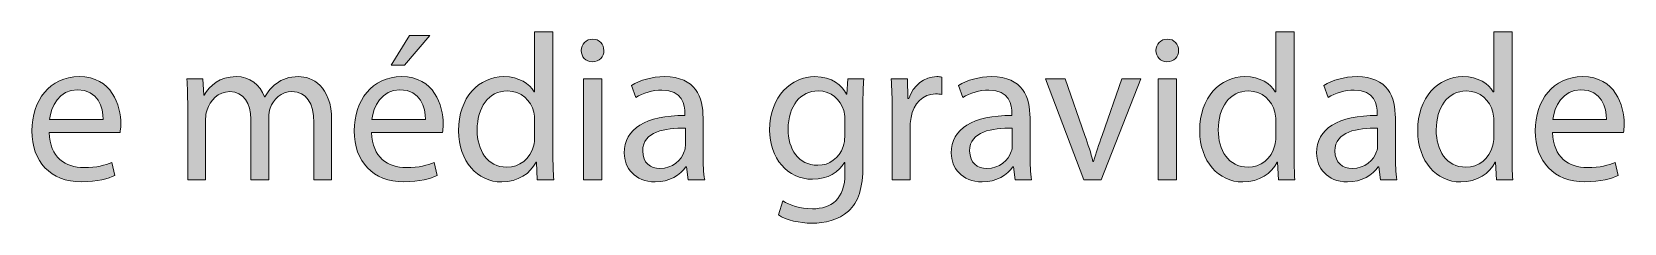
# Model space of a CAD drawing. Header units: inches. Extents: x -507 to 1392, y -754 to 68.
# Drawn here: x 964.46 to 995.02, y -312 to -308.33 of the extents above; entities that cross this region are included whole.
import ezdxf

# ---------------------------------------------------------------- set-up
doc = ezdxf.new("R2010")
doc.units = ezdxf.units.IN
doc.header["$MEASUREMENT"] = 0
doc.layers.add('back', color=7, linetype='Continuous')

# ---------------------------------------------------------------- blocks, each defined once
blk = doc.blocks.new('block 160')
at = {"layer": 'back', "true_color": 0x231f20}
h = blk.add_hatch(color=250, dxfattribs=at)
h.dxf.hatch_style = 2
edge = h.paths.add_edge_path()
edge.add_spline(control_points=[(974.463, -308.325), (974.463, -308.325), (974.463, -310.664), (974.463, -310.664), (974.463, -310.836), (974.467, -311.032), (974.479, -311.164), (974.479, -311.164), (974.163, -311.164), (974.163, -311.164), (974.163, -311.164), (974.147, -310.828), (974.147, -310.828), (974.147, -310.828), (974.139, -310.828), (974.139, -310.828), (974.031, -311.043), (973.795, -311.208), (973.479, -311.208), (973.012, -311.208), (972.652, -310.812), (972.652, -310.224), (972.647, -309.581), (973.048, -309.185), (973.52, -309.185), (973.815, -309.185), (974.016, -309.325), (974.104, -309.48), (974.104, -309.48), (974.111, -309.48), (974.111, -309.48), (974.111, -309.48), (974.111, -308.325), (974.111, -308.325), (974.111, -308.325), (974.463, -308.325), (974.463, -308.325)], knot_values=[0, 0, 0, 0, 1, 1, 1, 2, 2, 2, 3, 3, 3, 4, 4, 4, 5, 5, 5, 6, 6, 6, 7, 7, 7, 8, 8, 8, 9, 9, 9, 10, 10, 10, 11, 11, 11, 12, 12, 12, 12], degree=3, periodic=1)
edge = h.paths.add_edge_path()
edge.add_spline(control_points=[(974.111, -310.016), (974.111, -309.972), (974.107, -309.912), (974.095, -309.868), (974.043, -309.645), (973.852, -309.46), (973.588, -309.46), (973.224, -309.46), (973.008, -309.78), (973.008, -310.208), (973.008, -310.6), (973.199, -310.924), (973.579, -310.924), (973.815, -310.924), (974.031, -310.768), (974.095, -310.504), (974.107, -310.456), (974.111, -310.408), (974.111, -310.352), (974.111, -310.352), (974.111, -310.016), (974.111, -310.016)], knot_values=[0, 0, 0, 0, 1, 1, 1, 2, 2, 2, 3, 3, 3, 4, 4, 4, 5, 5, 5, 6, 6, 6, 7, 7, 7, 7], degree=3, periodic=1)
h = blk.add_hatch(color=250, dxfattribs=at)
h.dxf.hatch_style = 2
edge = h.paths.add_edge_path()
edge.add_spline(control_points=[(988.688, -308.325), (988.688, -308.325), (988.688, -310.664), (988.688, -310.664), (988.688, -310.836), (988.691, -311.032), (988.703, -311.164), (988.703, -311.164), (988.388, -311.164), (988.388, -311.164), (988.388, -311.164), (988.372, -310.828), (988.372, -310.828), (988.372, -310.828), (988.363, -310.828), (988.363, -310.828), (988.256, -311.043), (988.02, -311.208), (987.704, -311.208), (987.236, -311.208), (986.877, -310.812), (986.877, -310.224), (986.872, -309.581), (987.272, -309.185), (987.744, -309.185), (988.04, -309.185), (988.24, -309.325), (988.328, -309.48), (988.328, -309.48), (988.336, -309.48), (988.336, -309.48), (988.336, -309.48), (988.336, -308.325), (988.336, -308.325), (988.336, -308.325), (988.688, -308.325), (988.688, -308.325)], knot_values=[0, 0, 0, 0, 1, 1, 1, 2, 2, 2, 3, 3, 3, 4, 4, 4, 5, 5, 5, 6, 6, 6, 7, 7, 7, 8, 8, 8, 9, 9, 9, 10, 10, 10, 11, 11, 11, 12, 12, 12, 12], degree=3, periodic=1)
edge = h.paths.add_edge_path()
edge.add_spline(control_points=[(988.336, -310.016), (988.336, -309.972), (988.332, -309.912), (988.319, -309.868), (988.268, -309.645), (988.076, -309.46), (987.812, -309.46), (987.448, -309.46), (987.232, -309.78), (987.232, -310.208), (987.232, -310.6), (987.424, -310.924), (987.804, -310.924), (988.04, -310.924), (988.256, -310.768), (988.319, -310.504), (988.332, -310.456), (988.336, -310.408), (988.336, -310.352), (988.336, -310.352), (988.336, -310.016), (988.336, -310.016)], knot_values=[0, 0, 0, 0, 1, 1, 1, 2, 2, 2, 3, 3, 3, 4, 4, 4, 5, 5, 5, 6, 6, 6, 7, 7, 7, 7], degree=3, periodic=1)
h = blk.add_hatch(color=250, dxfattribs=at)
h.dxf.hatch_style = 2
edge = h.paths.add_edge_path()
edge.add_spline(control_points=[(992.871, -308.325), (992.871, -308.325), (992.871, -310.664), (992.871, -310.664), (992.871, -310.836), (992.875, -311.032), (992.887, -311.164), (992.887, -311.164), (992.571, -311.164), (992.571, -311.164), (992.571, -311.164), (992.556, -310.828), (992.556, -310.828), (992.556, -310.828), (992.547, -310.828), (992.547, -310.828), (992.439, -311.043), (992.203, -311.208), (991.888, -311.208), (991.42, -311.208), (991.061, -310.812), (991.061, -310.224), (991.056, -309.581), (991.456, -309.185), (991.928, -309.185), (992.224, -309.185), (992.424, -309.325), (992.512, -309.48), (992.512, -309.48), (992.52, -309.48), (992.52, -309.48), (992.52, -309.48), (992.52, -308.325), (992.52, -308.325), (992.52, -308.325), (992.871, -308.325), (992.871, -308.325)], knot_values=[0, 0, 0, 0, 1, 1, 1, 2, 2, 2, 3, 3, 3, 4, 4, 4, 5, 5, 5, 6, 6, 6, 7, 7, 7, 8, 8, 8, 9, 9, 9, 10, 10, 10, 11, 11, 11, 12, 12, 12, 12], degree=3, periodic=1)
edge = h.paths.add_edge_path()
edge.add_spline(control_points=[(992.52, -310.016), (992.52, -309.972), (992.516, -309.912), (992.503, -309.868), (992.451, -309.645), (992.26, -309.46), (991.996, -309.46), (991.632, -309.46), (991.416, -309.78), (991.416, -310.208), (991.416, -310.6), (991.607, -310.924), (991.987, -310.924), (992.224, -310.924), (992.439, -310.768), (992.503, -310.504), (992.516, -310.456), (992.52, -310.408), (992.52, -310.352), (992.52, -310.352), (992.52, -310.016), (992.52, -310.016)], knot_values=[0, 0, 0, 0, 1, 1, 1, 2, 2, 2, 3, 3, 3, 4, 4, 4, 5, 5, 5, 6, 6, 6, 7, 7, 7, 7], degree=3, periodic=1)
h = blk.add_hatch(color=250, dxfattribs=at)
h.dxf.hatch_style = 2
edge = h.paths.add_edge_path()
edge.add_spline(control_points=[(970.983, -310.26), (970.992, -310.736), (971.296, -310.932), (971.647, -310.932), (971.899, -310.932), (972.051, -310.888), (972.184, -310.832), (972.184, -310.832), (972.243, -311.083), (972.243, -311.083), (972.119, -311.14), (971.907, -311.204), (971.6, -311.204), (971.004, -311.204), (970.648, -310.812), (970.648, -310.228), (970.648, -309.645), (970.992, -309.185), (971.556, -309.185), (972.188, -309.185), (972.355, -309.74), (972.355, -310.096), (972.355, -310.168), (972.347, -310.224), (972.343, -310.26), (972.343, -310.26), (970.983, -310.26), (970.983, -310.26)], knot_values=[0, 0, 0, 0, 1, 1, 1, 2, 2, 2, 3, 3, 3, 4, 4, 4, 5, 5, 5, 6, 6, 6, 7, 7, 7, 8, 8, 8, 9, 9, 9, 9], degree=3, periodic=1)
edge = h.paths.add_edge_path()
edge.add_spline(control_points=[(972.016, -310.008), (972.02, -309.784), (971.923, -309.437), (971.527, -309.437), (971.172, -309.437), (971.016, -309.764), (970.988, -310.008), (970.988, -310.008), (972.016, -310.008), (972.016, -310.008)], knot_values=[0, 0, 0, 0, 1, 1, 1, 2, 2, 2, 3, 3, 3, 3], degree=3, periodic=1)
h.paths.add_polyline_path([(972.1, -308.393), (971.611, -308.965), (971.359, -308.965), (971.711, -308.393)])
h = blk.add_hatch(color=250, dxfattribs=at)
h.dxf.hatch_style = 2
edge = h.paths.add_edge_path()
edge.add_spline(control_points=[(975.44, -308.685), (975.444, -308.805), (975.356, -308.901), (975.217, -308.901), (975.093, -308.901), (975.005, -308.805), (975.005, -308.685), (975.005, -308.561), (975.097, -308.465), (975.225, -308.465), (975.356, -308.465), (975.44, -308.561), (975.44, -308.685)], knot_values=[0, 0, 0, 0, 1, 1, 1, 2, 2, 2, 3, 3, 3, 4, 4, 4, 4], degree=3, periodic=1)
h.paths.add_polyline_path([(975.049, -311.164), (975.049, -309.229), (975.4, -309.229), (975.4, -311.164)])
h = blk.add_hatch(color=250, dxfattribs=at)
h.dxf.hatch_style = 2
edge = h.paths.add_edge_path()
edge.add_spline(control_points=[(986.472, -308.685), (986.476, -308.805), (986.388, -308.901), (986.248, -308.901), (986.124, -308.901), (986.036, -308.805), (986.036, -308.685), (986.036, -308.561), (986.128, -308.465), (986.256, -308.465), (986.388, -308.465), (986.472, -308.561), (986.472, -308.685)], knot_values=[0, 0, 0, 0, 1, 1, 1, 2, 2, 2, 3, 3, 3, 4, 4, 4, 4], degree=3, periodic=1)
h.paths.add_polyline_path([(986.08, -311.164), (986.08, -309.229), (986.432, -309.229), (986.432, -311.164)])
h = blk.add_hatch(color=250, dxfattribs=at)
h.dxf.hatch_style = 2
edge = h.paths.add_edge_path()
edge.add_spline(control_points=[(964.796, -310.26), (964.805, -310.736), (965.108, -310.932), (965.46, -310.932), (965.712, -310.932), (965.863, -310.888), (965.996, -310.832), (965.996, -310.832), (966.056, -311.083), (966.056, -311.083), (965.932, -311.14), (965.72, -311.204), (965.412, -311.204), (964.816, -311.204), (964.461, -310.812), (964.461, -310.228), (964.461, -309.645), (964.805, -309.185), (965.368, -309.185), (966, -309.185), (966.168, -309.74), (966.168, -310.096), (966.168, -310.168), (966.159, -310.224), (966.155, -310.26), (966.155, -310.26), (964.796, -310.26), (964.796, -310.26)], knot_values=[0, 0, 0, 0, 1, 1, 1, 2, 2, 2, 3, 3, 3, 4, 4, 4, 5, 5, 5, 6, 6, 6, 7, 7, 7, 8, 8, 8, 9, 9, 9, 9], degree=3, periodic=1)
edge = h.paths.add_edge_path()
edge.add_spline(control_points=[(965.828, -310.008), (965.832, -309.784), (965.735, -309.437), (965.34, -309.437), (964.984, -309.437), (964.828, -309.764), (964.801, -310.008), (964.801, -310.008), (965.828, -310.008), (965.828, -310.008)], knot_values=[0, 0, 0, 0, 1, 1, 1, 2, 2, 2, 3, 3, 3, 3], degree=3, periodic=1)
h = blk.add_hatch(color=250, dxfattribs=at)
h.dxf.hatch_style = 2
edge = h.paths.add_edge_path()
edge.add_spline(control_points=[(967.452, -309.752), (967.452, -309.552), (967.448, -309.389), (967.436, -309.229), (967.436, -309.229), (967.744, -309.229), (967.744, -309.229), (967.744, -309.229), (967.76, -309.541), (967.76, -309.541), (967.76, -309.541), (967.771, -309.541), (967.771, -309.541), (967.88, -309.356), (968.06, -309.185), (968.38, -309.185), (968.644, -309.185), (968.843, -309.345), (968.927, -309.572), (968.927, -309.572), (968.936, -309.572), (968.936, -309.572), (968.995, -309.464), (969.071, -309.38), (969.151, -309.321), (969.267, -309.232), (969.395, -309.185), (969.579, -309.185), (969.835, -309.185), (970.215, -309.353), (970.215, -310.024), (970.215, -310.024), (970.215, -311.164), (970.215, -311.164), (970.215, -311.164), (969.871, -311.164), (969.871, -311.164), (969.871, -311.164), (969.871, -310.068), (969.871, -310.068), (969.871, -309.696), (969.734, -309.473), (969.451, -309.473), (969.251, -309.473), (969.095, -309.621), (969.035, -309.792), (969.02, -309.84), (969.007, -309.904), (969.007, -309.968), (969.007, -309.968), (969.007, -311.164), (969.007, -311.164), (969.007, -311.164), (968.663, -311.164), (968.663, -311.164), (968.663, -311.164), (968.663, -310.004), (968.663, -310.004), (968.663, -309.696), (968.527, -309.473), (968.26, -309.473), (968.04, -309.473), (967.88, -309.648), (967.824, -309.824), (967.804, -309.876), (967.796, -309.936), (967.796, -309.996), (967.796, -309.996), (967.796, -311.164), (967.796, -311.164), (967.796, -311.164), (967.452, -311.164), (967.452, -311.164), (967.452, -311.164), (967.452, -309.752), (967.452, -309.752)], knot_values=[0, 0, 0, 0, 1, 1, 1, 2, 2, 2, 3, 3, 3, 4, 4, 4, 5, 5, 5, 6, 6, 6, 7, 7, 7, 8, 8, 8, 9, 9, 9, 10, 10, 10, 11, 11, 11, 12, 12, 12, 13, 13, 13, 14, 14, 14, 15, 15, 15, 16, 16, 16, 17, 17, 17, 18, 18, 18, 19, 19, 19, 20, 20, 20, 21, 21, 21, 22, 22, 22, 23, 23, 23, 24, 24, 24, 25, 25, 25, 25], degree=3, periodic=1)
h = blk.add_hatch(color=250, dxfattribs=at)
h.dxf.hatch_style = 2
edge = h.paths.add_edge_path()
edge.add_spline(control_points=[(977.056, -311.164), (977.056, -311.164), (977.027, -310.92), (977.027, -310.92), (977.027, -310.92), (977.016, -310.92), (977.016, -310.92), (976.908, -311.072), (976.7, -311.208), (976.424, -311.208), (976.032, -311.208), (975.832, -310.932), (975.832, -310.652), (975.832, -310.184), (976.248, -309.928), (976.996, -309.932), (976.996, -309.932), (976.996, -309.892), (976.996, -309.892), (976.996, -309.732), (976.952, -309.444), (976.556, -309.444), (976.376, -309.444), (976.188, -309.5), (976.052, -309.588), (976.052, -309.588), (975.973, -309.356), (975.973, -309.356), (976.132, -309.252), (976.364, -309.185), (976.607, -309.185), (977.199, -309.185), (977.344, -309.588), (977.344, -309.976), (977.344, -309.976), (977.344, -310.7), (977.344, -310.7), (977.344, -310.868), (977.352, -311.032), (977.375, -311.164), (977.375, -311.164), (977.056, -311.164), (977.056, -311.164)], knot_values=[0, 0, 0, 0, 1, 1, 1, 2, 2, 2, 3, 3, 3, 4, 4, 4, 5, 5, 5, 6, 6, 6, 7, 7, 7, 8, 8, 8, 9, 9, 9, 10, 10, 10, 11, 11, 11, 12, 12, 12, 13, 13, 13, 14, 14, 14, 14], degree=3, periodic=1)
edge = h.paths.add_edge_path()
edge.add_spline(control_points=[(977.004, -310.176), (976.62, -310.168), (976.185, -310.236), (976.185, -310.612), (976.185, -310.84), (976.336, -310.948), (976.516, -310.948), (976.768, -310.948), (976.928, -310.788), (976.983, -310.624), (976.996, -310.588), (977.004, -310.548), (977.004, -310.512), (977.004, -310.512), (977.004, -310.176), (977.004, -310.176)], knot_values=[0, 0, 0, 0, 1, 1, 1, 2, 2, 2, 3, 3, 3, 4, 4, 4, 5, 5, 5, 5], degree=3, periodic=1)
h = blk.add_hatch(color=250, dxfattribs=at)
h.dxf.hatch_style = 2
edge = h.paths.add_edge_path()
edge.add_spline(control_points=[(980.428, -309.229), (980.42, -309.369), (980.412, -309.524), (980.412, -309.76), (980.412, -309.76), (980.412, -310.884), (980.412, -310.884), (980.412, -311.328), (980.324, -311.599), (980.136, -311.767), (979.948, -311.943), (979.676, -311.999), (979.433, -311.999), (979.2, -311.999), (978.944, -311.943), (978.789, -311.839), (978.789, -311.839), (978.877, -311.571), (978.877, -311.571), (979.005, -311.651), (979.204, -311.723), (979.444, -311.723), (979.804, -311.723), (980.068, -311.535), (980.068, -311.048), (980.068, -311.048), (980.068, -310.832), (980.068, -310.832), (980.068, -310.832), (980.06, -310.832), (980.06, -310.832), (979.952, -311.012), (979.744, -311.156), (979.444, -311.156), (978.965, -311.156), (978.621, -310.748), (978.621, -310.212), (978.621, -309.557), (979.049, -309.185), (979.492, -309.185), (979.828, -309.185), (980.012, -309.36), (980.096, -309.521), (980.096, -309.521), (980.104, -309.521), (980.104, -309.521), (980.104, -309.521), (980.12, -309.229), (980.12, -309.229), (980.12, -309.229), (980.428, -309.229), (980.428, -309.229)], knot_values=[0, 0, 0, 0, 1, 1, 1, 2, 2, 2, 3, 3, 3, 4, 4, 4, 5, 5, 5, 6, 6, 6, 7, 7, 7, 8, 8, 8, 9, 9, 9, 10, 10, 10, 11, 11, 11, 12, 12, 12, 13, 13, 13, 14, 14, 14, 15, 15, 15, 16, 16, 16, 17, 17, 17, 17], degree=3, periodic=1)
edge = h.paths.add_edge_path()
edge.add_spline(control_points=[(980.063, -309.992), (980.063, -309.932), (980.06, -309.88), (980.044, -309.833), (979.979, -309.628), (979.808, -309.46), (979.552, -309.46), (979.217, -309.46), (978.977, -309.744), (978.977, -310.192), (978.977, -310.572), (979.168, -310.888), (979.548, -310.888), (979.764, -310.888), (979.96, -310.752), (980.036, -310.528), (980.056, -310.468), (980.063, -310.4), (980.063, -310.34), (980.063, -310.34), (980.063, -309.992), (980.063, -309.992)], knot_values=[0, 0, 0, 0, 1, 1, 1, 2, 2, 2, 3, 3, 3, 4, 4, 4, 5, 5, 5, 6, 6, 6, 7, 7, 7, 7], degree=3, periodic=1)
h = blk.add_hatch(color=250, dxfattribs=at)
h.dxf.hatch_style = 2
edge = h.paths.add_edge_path()
edge.add_spline(control_points=[(980.973, -309.833), (980.973, -309.604), (980.969, -309.409), (980.956, -309.229), (980.956, -309.229), (981.265, -309.229), (981.265, -309.229), (981.265, -309.229), (981.276, -309.608), (981.276, -309.608), (981.276, -309.608), (981.292, -309.608), (981.292, -309.608), (981.38, -309.349), (981.592, -309.185), (981.828, -309.185), (981.868, -309.185), (981.896, -309.188), (981.928, -309.197), (981.928, -309.197), (981.928, -309.528), (981.928, -309.528), (981.892, -309.521), (981.856, -309.517), (981.808, -309.517), (981.561, -309.517), (981.385, -309.705), (981.336, -309.968), (981.328, -310.016), (981.32, -310.072), (981.32, -310.132), (981.32, -310.132), (981.32, -311.164), (981.32, -311.164), (981.32, -311.164), (980.973, -311.164), (980.973, -311.164), (980.973, -311.164), (980.973, -309.833), (980.973, -309.833)], knot_values=[0, 0, 0, 0, 1, 1, 1, 2, 2, 2, 3, 3, 3, 4, 4, 4, 5, 5, 5, 6, 6, 6, 7, 7, 7, 8, 8, 8, 9, 9, 9, 10, 10, 10, 11, 11, 11, 12, 12, 12, 13, 13, 13, 13], degree=3, periodic=1)
h = blk.add_hatch(color=250, dxfattribs=at)
h.dxf.hatch_style = 2
edge = h.paths.add_edge_path()
edge.add_spline(control_points=[(983.332, -311.164), (983.332, -311.164), (983.304, -310.92), (983.304, -310.92), (983.304, -310.92), (983.292, -310.92), (983.292, -310.92), (983.184, -311.072), (982.977, -311.208), (982.7, -311.208), (982.309, -311.208), (982.108, -310.932), (982.108, -310.652), (982.108, -310.184), (982.524, -309.928), (983.272, -309.932), (983.272, -309.932), (983.272, -309.892), (983.272, -309.892), (983.272, -309.732), (983.229, -309.444), (982.832, -309.444), (982.652, -309.444), (982.465, -309.5), (982.328, -309.588), (982.328, -309.588), (982.249, -309.356), (982.249, -309.356), (982.408, -309.252), (982.641, -309.185), (982.884, -309.185), (983.476, -309.185), (983.62, -309.588), (983.62, -309.976), (983.62, -309.976), (983.62, -310.7), (983.62, -310.7), (983.62, -310.868), (983.628, -311.032), (983.651, -311.164), (983.651, -311.164), (983.332, -311.164), (983.332, -311.164)], knot_values=[0, 0, 0, 0, 1, 1, 1, 2, 2, 2, 3, 3, 3, 4, 4, 4, 5, 5, 5, 6, 6, 6, 7, 7, 7, 8, 8, 8, 9, 9, 9, 10, 10, 10, 11, 11, 11, 12, 12, 12, 13, 13, 13, 14, 14, 14, 14], degree=3, periodic=1)
edge = h.paths.add_edge_path()
edge.add_spline(control_points=[(983.28, -310.176), (982.896, -310.168), (982.461, -310.236), (982.461, -310.612), (982.461, -310.84), (982.612, -310.948), (982.792, -310.948), (983.044, -310.948), (983.204, -310.788), (983.26, -310.624), (983.272, -310.588), (983.28, -310.548), (983.28, -310.512), (983.28, -310.512), (983.28, -310.176), (983.28, -310.176)], knot_values=[0, 0, 0, 0, 1, 1, 1, 2, 2, 2, 3, 3, 3, 4, 4, 4, 5, 5, 5, 5], degree=3, periodic=1)
h = blk.add_hatch(color=250, dxfattribs=at)
h.dxf.hatch_style = 2
edge = h.paths.add_edge_path()
edge.add_spline(control_points=[(984.292, -309.229), (984.292, -309.229), (984.672, -310.316), (984.672, -310.316), (984.735, -310.492), (984.788, -310.652), (984.828, -310.812), (984.828, -310.812), (984.84, -310.812), (984.84, -310.812), (984.884, -310.652), (984.939, -310.492), (985.004, -310.316), (985.004, -310.316), (985.38, -309.229), (985.38, -309.229), (985.38, -309.229), (985.747, -309.229), (985.747, -309.229), (985.747, -309.229), (984.987, -311.164), (984.987, -311.164), (984.987, -311.164), (984.651, -311.164), (984.651, -311.164), (984.651, -311.164), (983.916, -309.229), (983.916, -309.229), (983.916, -309.229), (984.292, -309.229), (984.292, -309.229)], knot_values=[0, 0, 0, 0, 1, 1, 1, 2, 2, 2, 3, 3, 3, 4, 4, 4, 5, 5, 5, 6, 6, 6, 7, 7, 7, 8, 8, 8, 9, 9, 9, 10, 10, 10, 10], degree=3, periodic=1)
h = blk.add_hatch(color=250, dxfattribs=at)
h.dxf.hatch_style = 2
edge = h.paths.add_edge_path()
edge.add_spline(control_points=[(990.344, -311.164), (990.344, -311.164), (990.315, -310.92), (990.315, -310.92), (990.315, -310.92), (990.304, -310.92), (990.304, -310.92), (990.195, -311.072), (989.988, -311.208), (989.712, -311.208), (989.32, -311.208), (989.12, -310.932), (989.12, -310.652), (989.12, -310.184), (989.536, -309.928), (990.284, -309.932), (990.284, -309.932), (990.284, -309.892), (990.284, -309.892), (990.284, -309.732), (990.24, -309.444), (989.844, -309.444), (989.664, -309.444), (989.477, -309.5), (989.34, -309.588), (989.34, -309.588), (989.261, -309.356), (989.261, -309.356), (989.42, -309.252), (989.652, -309.185), (989.896, -309.185), (990.487, -309.185), (990.632, -309.588), (990.632, -309.976), (990.632, -309.976), (990.632, -310.7), (990.632, -310.7), (990.632, -310.868), (990.64, -311.032), (990.663, -311.164), (990.663, -311.164), (990.344, -311.164), (990.344, -311.164)], knot_values=[0, 0, 0, 0, 1, 1, 1, 2, 2, 2, 3, 3, 3, 4, 4, 4, 5, 5, 5, 6, 6, 6, 7, 7, 7, 8, 8, 8, 9, 9, 9, 10, 10, 10, 11, 11, 11, 12, 12, 12, 13, 13, 13, 14, 14, 14, 14], degree=3, periodic=1)
edge = h.paths.add_edge_path()
edge.add_spline(control_points=[(990.292, -310.176), (989.908, -310.168), (989.473, -310.236), (989.473, -310.612), (989.473, -310.84), (989.624, -310.948), (989.804, -310.948), (990.056, -310.948), (990.216, -310.788), (990.271, -310.624), (990.284, -310.588), (990.292, -310.548), (990.292, -310.512), (990.292, -310.512), (990.292, -310.176), (990.292, -310.176)], knot_values=[0, 0, 0, 0, 1, 1, 1, 2, 2, 2, 3, 3, 3, 4, 4, 4, 5, 5, 5, 5], degree=3, periodic=1)
h = blk.add_hatch(color=250, dxfattribs=at)
h.dxf.hatch_style = 2
edge = h.paths.add_edge_path()
edge.add_spline(control_points=[(993.651, -310.26), (993.66, -310.736), (993.964, -310.932), (994.315, -310.932), (994.567, -310.932), (994.719, -310.888), (994.852, -310.832), (994.852, -310.832), (994.911, -311.083), (994.911, -311.083), (994.787, -311.14), (994.575, -311.204), (994.268, -311.204), (993.672, -311.204), (993.316, -310.812), (993.316, -310.228), (993.316, -309.645), (993.66, -309.185), (994.224, -309.185), (994.855, -309.185), (995.023, -309.74), (995.023, -310.096), (995.023, -310.168), (995.015, -310.224), (995.011, -310.26), (995.011, -310.26), (993.651, -310.26), (993.651, -310.26)], knot_values=[0, 0, 0, 0, 1, 1, 1, 2, 2, 2, 3, 3, 3, 4, 4, 4, 5, 5, 5, 6, 6, 6, 7, 7, 7, 8, 8, 8, 9, 9, 9, 9], degree=3, periodic=1)
edge = h.paths.add_edge_path()
edge.add_spline(control_points=[(994.684, -310.008), (994.688, -309.784), (994.591, -309.437), (994.195, -309.437), (993.84, -309.437), (993.684, -309.764), (993.656, -310.008), (993.656, -310.008), (994.684, -310.008), (994.684, -310.008)], knot_values=[0, 0, 0, 0, 1, 1, 1, 2, 2, 2, 3, 3, 3, 3], degree=3, periodic=1)
at = {"layer": 'back', "lineweight": 0}
for points in [[(972.1, -308.393), (971.611, -308.965), (971.359, -308.965), (971.711, -308.393), (972.1, -308.393)], [(975.049, -311.164), (975.049, -309.229), (975.4, -309.229), (975.4, -311.164), (975.049, -311.164)], [(986.08, -311.164), (986.08, -309.229), (986.432, -309.229), (986.432, -311.164), (986.08, -311.164)]]:
    blk.add_lwpolyline(points, dxfattribs=at)
for points, knots in [([(974.463, -308.325), (974.463, -308.325), (974.463, -310.664), (974.463, -310.664), (974.463, -310.836), (974.467, -311.032), (974.479, -311.164), (974.479, -311.164), (974.163, -311.164), (974.163, -311.164), (974.163, -311.164), (974.147, -310.828), (974.147, -310.828), (974.147, -310.828), (974.139, -310.828), (974.139, -310.828), (974.031, -311.043), (973.795, -311.208), (973.479, -311.208), (973.012, -311.208), (972.652, -310.812), (972.652, -310.224), (972.647, -309.581), (973.048, -309.185), (973.52, -309.185), (973.815, -309.185), (974.016, -309.325), (974.104, -309.48), (974.104, -309.48), (974.111, -309.48), (974.111, -309.48), (974.111, -309.48), (974.111, -308.325), (974.111, -308.325), (974.111, -308.325), (974.463, -308.325), (974.463, -308.325)], [0, 0, 0, 0, 1, 1, 1, 2, 2, 2, 3, 3, 3, 4, 4, 4, 5, 5, 5, 6, 6, 6, 7, 7, 7, 8, 8, 8, 9, 9, 9, 10, 10, 10, 11, 11, 11, 12, 12, 12, 12]), ([(988.688, -308.325), (988.688, -308.325), (988.688, -310.664), (988.688, -310.664), (988.688, -310.836), (988.691, -311.032), (988.703, -311.164), (988.703, -311.164), (988.388, -311.164), (988.388, -311.164), (988.388, -311.164), (988.372, -310.828), (988.372, -310.828), (988.372, -310.828), (988.363, -310.828), (988.363, -310.828), (988.256, -311.043), (988.02, -311.208), (987.704, -311.208), (987.236, -311.208), (986.877, -310.812), (986.877, -310.224), (986.872, -309.581), (987.272, -309.185), (987.744, -309.185), (988.04, -309.185), (988.24, -309.325), (988.328, -309.48), (988.328, -309.48), (988.336, -309.48), (988.336, -309.48), (988.336, -309.48), (988.336, -308.325), (988.336, -308.325), (988.336, -308.325), (988.688, -308.325), (988.688, -308.325)], [0, 0, 0, 0, 1, 1, 1, 2, 2, 2, 3, 3, 3, 4, 4, 4, 5, 5, 5, 6, 6, 6, 7, 7, 7, 8, 8, 8, 9, 9, 9, 10, 10, 10, 11, 11, 11, 12, 12, 12, 12]), ([(992.871, -308.325), (992.871, -308.325), (992.871, -310.664), (992.871, -310.664), (992.871, -310.836), (992.875, -311.032), (992.887, -311.164), (992.887, -311.164), (992.571, -311.164), (992.571, -311.164), (992.571, -311.164), (992.556, -310.828), (992.556, -310.828), (992.556, -310.828), (992.547, -310.828), (992.547, -310.828), (992.439, -311.043), (992.203, -311.208), (991.888, -311.208), (991.42, -311.208), (991.061, -310.812), (991.061, -310.224), (991.056, -309.581), (991.456, -309.185), (991.928, -309.185), (992.224, -309.185), (992.424, -309.325), (992.512, -309.48), (992.512, -309.48), (992.52, -309.48), (992.52, -309.48), (992.52, -309.48), (992.52, -308.325), (992.52, -308.325), (992.52, -308.325), (992.871, -308.325), (992.871, -308.325)], [0, 0, 0, 0, 1, 1, 1, 2, 2, 2, 3, 3, 3, 4, 4, 4, 5, 5, 5, 6, 6, 6, 7, 7, 7, 8, 8, 8, 9, 9, 9, 10, 10, 10, 11, 11, 11, 12, 12, 12, 12]), ([(975.44, -308.685), (975.444, -308.805), (975.356, -308.901), (975.217, -308.901), (975.093, -308.901), (975.005, -308.805), (975.005, -308.685), (975.005, -308.561), (975.097, -308.465), (975.225, -308.465), (975.356, -308.465), (975.44, -308.561), (975.44, -308.685)], [0, 0, 0, 0, 1, 1, 1, 2, 2, 2, 3, 3, 3, 4, 4, 4, 4]), ([(986.472, -308.685), (986.476, -308.805), (986.388, -308.901), (986.248, -308.901), (986.124, -308.901), (986.036, -308.805), (986.036, -308.685), (986.036, -308.561), (986.128, -308.465), (986.256, -308.465), (986.388, -308.465), (986.472, -308.561), (986.472, -308.685)], [0, 0, 0, 0, 1, 1, 1, 2, 2, 2, 3, 3, 3, 4, 4, 4, 4]), ([(964.796, -310.26), (964.805, -310.736), (965.108, -310.932), (965.46, -310.932), (965.712, -310.932), (965.863, -310.888), (965.996, -310.832), (965.996, -310.832), (966.056, -311.083), (966.056, -311.083), (965.932, -311.14), (965.72, -311.204), (965.412, -311.204), (964.816, -311.204), (964.461, -310.812), (964.461, -310.228), (964.461, -309.645), (964.805, -309.185), (965.368, -309.185), (966, -309.185), (966.168, -309.74), (966.168, -310.096), (966.168, -310.168), (966.159, -310.224), (966.155, -310.26), (966.155, -310.26), (964.796, -310.26), (964.796, -310.26)], [0, 0, 0, 0, 1, 1, 1, 2, 2, 2, 3, 3, 3, 4, 4, 4, 5, 5, 5, 6, 6, 6, 7, 7, 7, 8, 8, 8, 9, 9, 9, 9]), ([(967.452, -309.752), (967.452, -309.552), (967.448, -309.389), (967.436, -309.229), (967.436, -309.229), (967.744, -309.229), (967.744, -309.229), (967.744, -309.229), (967.76, -309.541), (967.76, -309.541), (967.76, -309.541), (967.771, -309.541), (967.771, -309.541), (967.88, -309.356), (968.06, -309.185), (968.38, -309.185), (968.644, -309.185), (968.843, -309.345), (968.927, -309.572), (968.927, -309.572), (968.936, -309.572), (968.936, -309.572), (968.995, -309.464), (969.071, -309.38), (969.151, -309.321), (969.267, -309.232), (969.395, -309.185), (969.579, -309.185), (969.835, -309.185), (970.215, -309.353), (970.215, -310.024), (970.215, -310.024), (970.215, -311.164), (970.215, -311.164), (970.215, -311.164), (969.871, -311.164), (969.871, -311.164), (969.871, -311.164), (969.871, -310.068), (969.871, -310.068), (969.871, -309.696), (969.734, -309.473), (969.451, -309.473), (969.251, -309.473), (969.095, -309.621), (969.035, -309.792), (969.02, -309.84), (969.007, -309.904), (969.007, -309.968), (969.007, -309.968), (969.007, -311.164), (969.007, -311.164), (969.007, -311.164), (968.663, -311.164), (968.663, -311.164), (968.663, -311.164), (968.663, -310.004), (968.663, -310.004), (968.663, -309.696), (968.527, -309.473), (968.26, -309.473), (968.04, -309.473), (967.88, -309.648), (967.824, -309.824), (967.804, -309.876), (967.796, -309.936), (967.796, -309.996), (967.796, -309.996), (967.796, -311.164), (967.796, -311.164), (967.796, -311.164), (967.452, -311.164), (967.452, -311.164), (967.452, -311.164), (967.452, -309.752), (967.452, -309.752)], [0, 0, 0, 0, 1, 1, 1, 2, 2, 2, 3, 3, 3, 4, 4, 4, 5, 5, 5, 6, 6, 6, 7, 7, 7, 8, 8, 8, 9, 9, 9, 10, 10, 10, 11, 11, 11, 12, 12, 12, 13, 13, 13, 14, 14, 14, 15, 15, 15, 16, 16, 16, 17, 17, 17, 18, 18, 18, 19, 19, 19, 20, 20, 20, 21, 21, 21, 22, 22, 22, 23, 23, 23, 24, 24, 24, 25, 25, 25, 25]), ([(970.983, -310.26), (970.992, -310.736), (971.296, -310.932), (971.647, -310.932), (971.899, -310.932), (972.051, -310.888), (972.184, -310.832), (972.184, -310.832), (972.243, -311.083), (972.243, -311.083), (972.119, -311.14), (971.907, -311.204), (971.6, -311.204), (971.004, -311.204), (970.648, -310.812), (970.648, -310.228), (970.648, -309.645), (970.992, -309.185), (971.556, -309.185), (972.188, -309.185), (972.355, -309.74), (972.355, -310.096), (972.355, -310.168), (972.347, -310.224), (972.343, -310.26), (972.343, -310.26), (970.983, -310.26), (970.983, -310.26)], [0, 0, 0, 0, 1, 1, 1, 2, 2, 2, 3, 3, 3, 4, 4, 4, 5, 5, 5, 6, 6, 6, 7, 7, 7, 8, 8, 8, 9, 9, 9, 9]), ([(977.056, -311.164), (977.056, -311.164), (977.027, -310.92), (977.027, -310.92), (977.027, -310.92), (977.016, -310.92), (977.016, -310.92), (976.908, -311.072), (976.7, -311.208), (976.424, -311.208), (976.032, -311.208), (975.832, -310.932), (975.832, -310.652), (975.832, -310.184), (976.248, -309.928), (976.996, -309.932), (976.996, -309.932), (976.996, -309.892), (976.996, -309.892), (976.996, -309.732), (976.952, -309.444), (976.556, -309.444), (976.376, -309.444), (976.188, -309.5), (976.052, -309.588), (976.052, -309.588), (975.973, -309.356), (975.973, -309.356), (976.132, -309.252), (976.364, -309.185), (976.607, -309.185), (977.199, -309.185), (977.344, -309.588), (977.344, -309.976), (977.344, -309.976), (977.344, -310.7), (977.344, -310.7), (977.344, -310.868), (977.352, -311.032), (977.375, -311.164), (977.375, -311.164), (977.056, -311.164), (977.056, -311.164)], [0, 0, 0, 0, 1, 1, 1, 2, 2, 2, 3, 3, 3, 4, 4, 4, 5, 5, 5, 6, 6, 6, 7, 7, 7, 8, 8, 8, 9, 9, 9, 10, 10, 10, 11, 11, 11, 12, 12, 12, 13, 13, 13, 14, 14, 14, 14]), ([(980.428, -309.229), (980.42, -309.369), (980.412, -309.524), (980.412, -309.76), (980.412, -309.76), (980.412, -310.884), (980.412, -310.884), (980.412, -311.328), (980.324, -311.599), (980.136, -311.767), (979.948, -311.943), (979.676, -311.999), (979.433, -311.999), (979.2, -311.999), (978.944, -311.943), (978.789, -311.839), (978.789, -311.839), (978.877, -311.571), (978.877, -311.571), (979.005, -311.651), (979.204, -311.723), (979.444, -311.723), (979.804, -311.723), (980.068, -311.535), (980.068, -311.048), (980.068, -311.048), (980.068, -310.832), (980.068, -310.832), (980.068, -310.832), (980.06, -310.832), (980.06, -310.832), (979.952, -311.012), (979.744, -311.156), (979.444, -311.156), (978.965, -311.156), (978.621, -310.748), (978.621, -310.212), (978.621, -309.557), (979.049, -309.185), (979.492, -309.185), (979.828, -309.185), (980.012, -309.36), (980.096, -309.521), (980.096, -309.521), (980.104, -309.521), (980.104, -309.521), (980.104, -309.521), (980.12, -309.229), (980.12, -309.229), (980.12, -309.229), (980.428, -309.229), (980.428, -309.229)], [0, 0, 0, 0, 1, 1, 1, 2, 2, 2, 3, 3, 3, 4, 4, 4, 5, 5, 5, 6, 6, 6, 7, 7, 7, 8, 8, 8, 9, 9, 9, 10, 10, 10, 11, 11, 11, 12, 12, 12, 13, 13, 13, 14, 14, 14, 15, 15, 15, 16, 16, 16, 17, 17, 17, 17]), ([(980.973, -309.833), (980.973, -309.604), (980.969, -309.409), (980.956, -309.229), (980.956, -309.229), (981.265, -309.229), (981.265, -309.229), (981.265, -309.229), (981.276, -309.608), (981.276, -309.608), (981.276, -309.608), (981.292, -309.608), (981.292, -309.608), (981.38, -309.349), (981.592, -309.185), (981.828, -309.185), (981.868, -309.185), (981.896, -309.188), (981.928, -309.197), (981.928, -309.197), (981.928, -309.528), (981.928, -309.528), (981.892, -309.521), (981.856, -309.517), (981.808, -309.517), (981.561, -309.517), (981.385, -309.705), (981.336, -309.968), (981.328, -310.016), (981.32, -310.072), (981.32, -310.132), (981.32, -310.132), (981.32, -311.164), (981.32, -311.164), (981.32, -311.164), (980.973, -311.164), (980.973, -311.164), (980.973, -311.164), (980.973, -309.833), (980.973, -309.833)], [0, 0, 0, 0, 1, 1, 1, 2, 2, 2, 3, 3, 3, 4, 4, 4, 5, 5, 5, 6, 6, 6, 7, 7, 7, 8, 8, 8, 9, 9, 9, 10, 10, 10, 11, 11, 11, 12, 12, 12, 13, 13, 13, 13]), ([(983.332, -311.164), (983.332, -311.164), (983.304, -310.92), (983.304, -310.92), (983.304, -310.92), (983.292, -310.92), (983.292, -310.92), (983.184, -311.072), (982.977, -311.208), (982.7, -311.208), (982.309, -311.208), (982.108, -310.932), (982.108, -310.652), (982.108, -310.184), (982.524, -309.928), (983.272, -309.932), (983.272, -309.932), (983.272, -309.892), (983.272, -309.892), (983.272, -309.732), (983.229, -309.444), (982.832, -309.444), (982.652, -309.444), (982.465, -309.5), (982.328, -309.588), (982.328, -309.588), (982.249, -309.356), (982.249, -309.356), (982.408, -309.252), (982.641, -309.185), (982.884, -309.185), (983.476, -309.185), (983.62, -309.588), (983.62, -309.976), (983.62, -309.976), (983.62, -310.7), (983.62, -310.7), (983.62, -310.868), (983.628, -311.032), (983.651, -311.164), (983.651, -311.164), (983.332, -311.164), (983.332, -311.164)], [0, 0, 0, 0, 1, 1, 1, 2, 2, 2, 3, 3, 3, 4, 4, 4, 5, 5, 5, 6, 6, 6, 7, 7, 7, 8, 8, 8, 9, 9, 9, 10, 10, 10, 11, 11, 11, 12, 12, 12, 13, 13, 13, 14, 14, 14, 14]), ([(984.292, -309.229), (984.292, -309.229), (984.672, -310.316), (984.672, -310.316), (984.735, -310.492), (984.788, -310.652), (984.828, -310.812), (984.828, -310.812), (984.84, -310.812), (984.84, -310.812), (984.884, -310.652), (984.939, -310.492), (985.004, -310.316), (985.004, -310.316), (985.38, -309.229), (985.38, -309.229), (985.38, -309.229), (985.747, -309.229), (985.747, -309.229), (985.747, -309.229), (984.987, -311.164), (984.987, -311.164), (984.987, -311.164), (984.651, -311.164), (984.651, -311.164), (984.651, -311.164), (983.916, -309.229), (983.916, -309.229), (983.916, -309.229), (984.292, -309.229), (984.292, -309.229)], [0, 0, 0, 0, 1, 1, 1, 2, 2, 2, 3, 3, 3, 4, 4, 4, 5, 5, 5, 6, 6, 6, 7, 7, 7, 8, 8, 8, 9, 9, 9, 10, 10, 10, 10]), ([(990.344, -311.164), (990.344, -311.164), (990.315, -310.92), (990.315, -310.92), (990.315, -310.92), (990.304, -310.92), (990.304, -310.92), (990.195, -311.072), (989.988, -311.208), (989.712, -311.208), (989.32, -311.208), (989.12, -310.932), (989.12, -310.652), (989.12, -310.184), (989.536, -309.928), (990.284, -309.932), (990.284, -309.932), (990.284, -309.892), (990.284, -309.892), (990.284, -309.732), (990.24, -309.444), (989.844, -309.444), (989.664, -309.444), (989.477, -309.5), (989.34, -309.588), (989.34, -309.588), (989.261, -309.356), (989.261, -309.356), (989.42, -309.252), (989.652, -309.185), (989.896, -309.185), (990.487, -309.185), (990.632, -309.588), (990.632, -309.976), (990.632, -309.976), (990.632, -310.7), (990.632, -310.7), (990.632, -310.868), (990.64, -311.032), (990.663, -311.164), (990.663, -311.164), (990.344, -311.164), (990.344, -311.164)], [0, 0, 0, 0, 1, 1, 1, 2, 2, 2, 3, 3, 3, 4, 4, 4, 5, 5, 5, 6, 6, 6, 7, 7, 7, 8, 8, 8, 9, 9, 9, 10, 10, 10, 11, 11, 11, 12, 12, 12, 13, 13, 13, 14, 14, 14, 14]), ([(993.651, -310.26), (993.66, -310.736), (993.964, -310.932), (994.315, -310.932), (994.567, -310.932), (994.719, -310.888), (994.852, -310.832), (994.852, -310.832), (994.911, -311.083), (994.911, -311.083), (994.787, -311.14), (994.575, -311.204), (994.268, -311.204), (993.672, -311.204), (993.316, -310.812), (993.316, -310.228), (993.316, -309.645), (993.66, -309.185), (994.224, -309.185), (994.855, -309.185), (995.023, -309.74), (995.023, -310.096), (995.023, -310.168), (995.015, -310.224), (995.011, -310.26), (995.011, -310.26), (993.651, -310.26), (993.651, -310.26)], [0, 0, 0, 0, 1, 1, 1, 2, 2, 2, 3, 3, 3, 4, 4, 4, 5, 5, 5, 6, 6, 6, 7, 7, 7, 8, 8, 8, 9, 9, 9, 9]), ([(965.828, -310.008), (965.832, -309.784), (965.735, -309.437), (965.34, -309.437), (964.984, -309.437), (964.828, -309.764), (964.801, -310.008), (964.801, -310.008), (965.828, -310.008), (965.828, -310.008)], [0, 0, 0, 0, 1, 1, 1, 2, 2, 2, 3, 3, 3, 3]), ([(972.016, -310.008), (972.02, -309.784), (971.923, -309.437), (971.527, -309.437), (971.172, -309.437), (971.016, -309.764), (970.988, -310.008), (970.988, -310.008), (972.016, -310.008), (972.016, -310.008)], [0, 0, 0, 0, 1, 1, 1, 2, 2, 2, 3, 3, 3, 3]), ([(974.111, -310.016), (974.111, -309.972), (974.107, -309.912), (974.095, -309.868), (974.043, -309.645), (973.852, -309.46), (973.588, -309.46), (973.224, -309.46), (973.008, -309.78), (973.008, -310.208), (973.008, -310.6), (973.199, -310.924), (973.579, -310.924), (973.815, -310.924), (974.031, -310.768), (974.095, -310.504), (974.107, -310.456), (974.111, -310.408), (974.111, -310.352), (974.111, -310.352), (974.111, -310.016), (974.111, -310.016)], [0, 0, 0, 0, 1, 1, 1, 2, 2, 2, 3, 3, 3, 4, 4, 4, 5, 5, 5, 6, 6, 6, 7, 7, 7, 7]), ([(980.063, -309.992), (980.063, -309.932), (980.06, -309.88), (980.044, -309.833), (979.979, -309.628), (979.808, -309.46), (979.552, -309.46), (979.217, -309.46), (978.977, -309.744), (978.977, -310.192), (978.977, -310.572), (979.168, -310.888), (979.548, -310.888), (979.764, -310.888), (979.96, -310.752), (980.036, -310.528), (980.056, -310.468), (980.063, -310.4), (980.063, -310.34), (980.063, -310.34), (980.063, -309.992), (980.063, -309.992)], [0, 0, 0, 0, 1, 1, 1, 2, 2, 2, 3, 3, 3, 4, 4, 4, 5, 5, 5, 6, 6, 6, 7, 7, 7, 7]), ([(988.336, -310.016), (988.336, -309.972), (988.332, -309.912), (988.319, -309.868), (988.268, -309.645), (988.076, -309.46), (987.812, -309.46), (987.448, -309.46), (987.232, -309.78), (987.232, -310.208), (987.232, -310.6), (987.424, -310.924), (987.804, -310.924), (988.04, -310.924), (988.256, -310.768), (988.319, -310.504), (988.332, -310.456), (988.336, -310.408), (988.336, -310.352), (988.336, -310.352), (988.336, -310.016), (988.336, -310.016)], [0, 0, 0, 0, 1, 1, 1, 2, 2, 2, 3, 3, 3, 4, 4, 4, 5, 5, 5, 6, 6, 6, 7, 7, 7, 7]), ([(992.52, -310.016), (992.52, -309.972), (992.516, -309.912), (992.503, -309.868), (992.451, -309.645), (992.26, -309.46), (991.996, -309.46), (991.632, -309.46), (991.416, -309.78), (991.416, -310.208), (991.416, -310.6), (991.607, -310.924), (991.987, -310.924), (992.224, -310.924), (992.439, -310.768), (992.503, -310.504), (992.516, -310.456), (992.52, -310.408), (992.52, -310.352), (992.52, -310.352), (992.52, -310.016), (992.52, -310.016)], [0, 0, 0, 0, 1, 1, 1, 2, 2, 2, 3, 3, 3, 4, 4, 4, 5, 5, 5, 6, 6, 6, 7, 7, 7, 7]), ([(994.684, -310.008), (994.688, -309.784), (994.591, -309.437), (994.195, -309.437), (993.84, -309.437), (993.684, -309.764), (993.656, -310.008), (993.656, -310.008), (994.684, -310.008), (994.684, -310.008)], [0, 0, 0, 0, 1, 1, 1, 2, 2, 2, 3, 3, 3, 3]), ([(977.004, -310.176), (976.62, -310.168), (976.185, -310.236), (976.185, -310.612), (976.185, -310.84), (976.336, -310.948), (976.516, -310.948), (976.768, -310.948), (976.928, -310.788), (976.983, -310.624), (976.996, -310.588), (977.004, -310.548), (977.004, -310.512), (977.004, -310.512), (977.004, -310.176), (977.004, -310.176)], [0, 0, 0, 0, 1, 1, 1, 2, 2, 2, 3, 3, 3, 4, 4, 4, 5, 5, 5, 5]), ([(983.28, -310.176), (982.896, -310.168), (982.461, -310.236), (982.461, -310.612), (982.461, -310.84), (982.612, -310.948), (982.792, -310.948), (983.044, -310.948), (983.204, -310.788), (983.26, -310.624), (983.272, -310.588), (983.28, -310.548), (983.28, -310.512), (983.28, -310.512), (983.28, -310.176), (983.28, -310.176)], [0, 0, 0, 0, 1, 1, 1, 2, 2, 2, 3, 3, 3, 4, 4, 4, 5, 5, 5, 5]), ([(990.292, -310.176), (989.908, -310.168), (989.473, -310.236), (989.473, -310.612), (989.473, -310.84), (989.624, -310.948), (989.804, -310.948), (990.056, -310.948), (990.216, -310.788), (990.271, -310.624), (990.284, -310.588), (990.292, -310.548), (990.292, -310.512), (990.292, -310.512), (990.292, -310.176), (990.292, -310.176)], [0, 0, 0, 0, 1, 1, 1, 2, 2, 2, 3, 3, 3, 4, 4, 4, 5, 5, 5, 5])]:
    blk.add_open_spline(points, degree=3, knots=knots, dxfattribs=at)

msp = doc.modelspace()

# ---------------------------------------------------------------- block references
at = {"layer": 'back'}
msp.add_blockref('block 160', (0, 0), dxfattribs=at)

doc.saveas('drawing.dxf')
